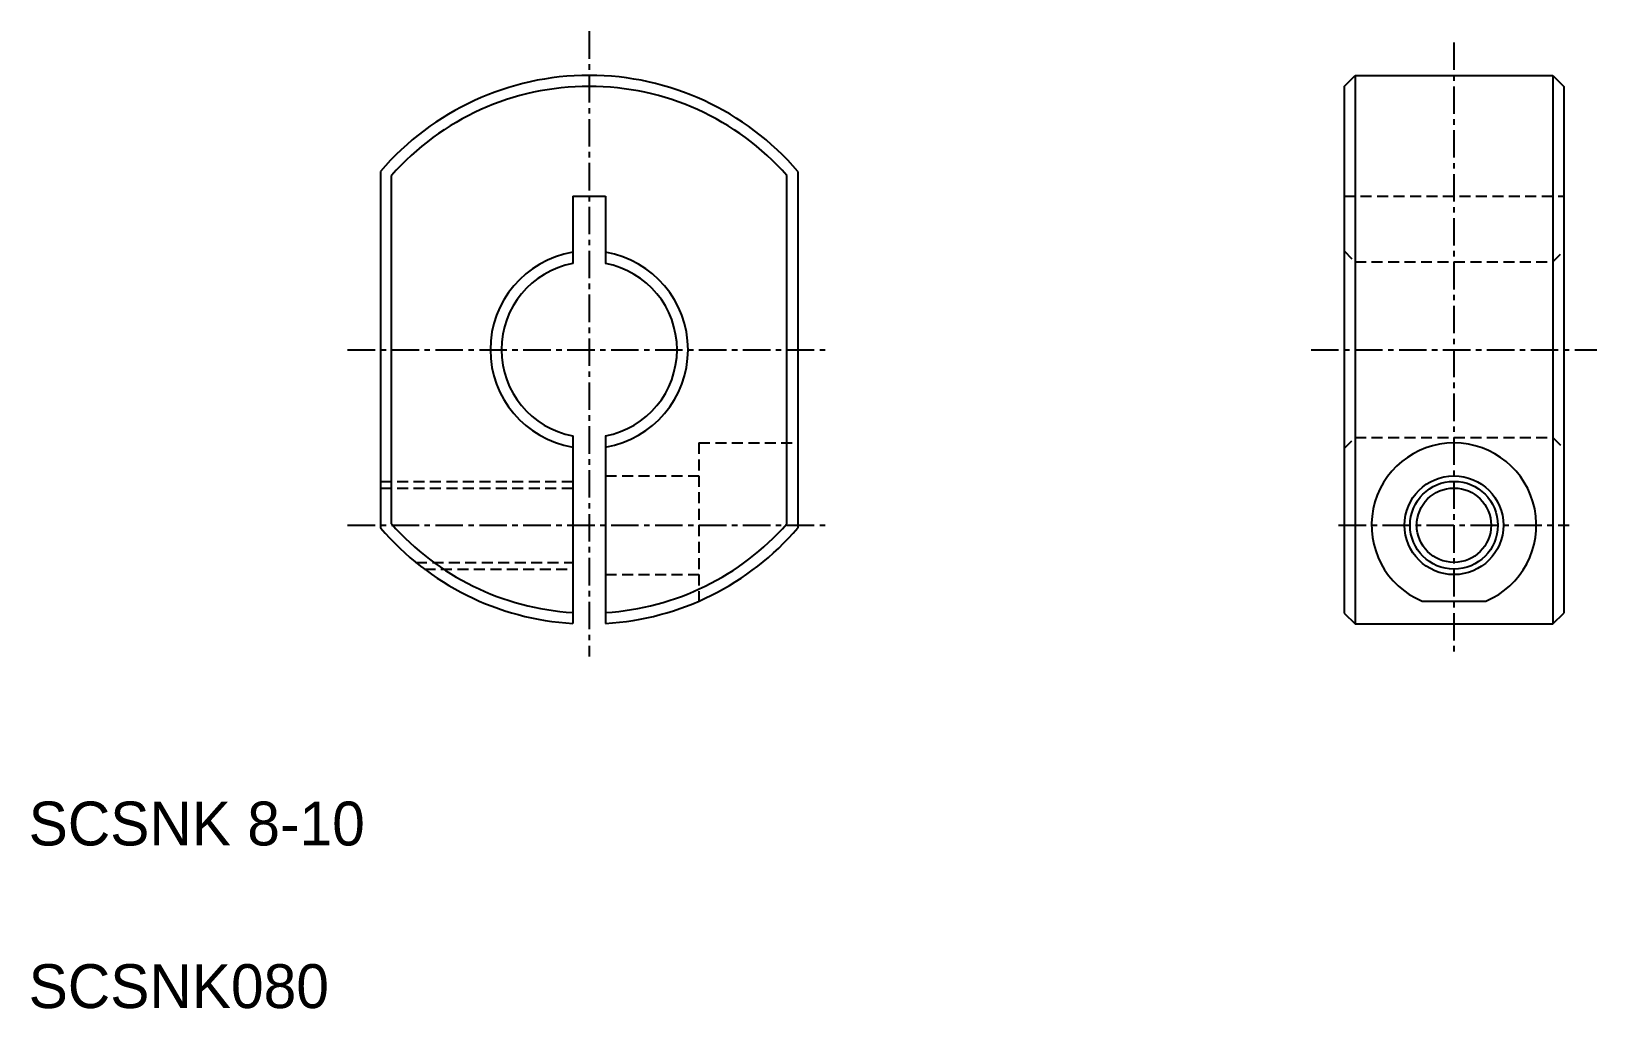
# Model space of a CAD drawing. Extents: x 50.5 to 121.8, y 78.2 to 122.8.
import ezdxf

# ---------------------------------------------------------------- set-up
doc = ezdxf.new("R2010")
doc.units = 0
doc.linetypes.add('CENTER', pattern=[2, 1.25, -0.25, 0.25, -0.25])
doc.linetypes.add('DASHED', pattern=[0.75, 0.5, -0.25])
doc.layers.get('0').update_dxf_attribs({"linetype": 'CONTINUOUS'})
doc.layers.add('CENTER', color=1, linetype='CENTER')

msp = doc.modelspace()

# ---------------------------------------------------------------- linework, layer by layer
at = {"color": 7, "linetype": 'CONTINUOUS'}
for p, q in [((110.318, 120.242), (110.818, 120.742)), ((110.818, 120.742), (119.818, 120.742)), ((110.818, 120.742), (110.818, 95.742)), ((119.818, 120.742), (120.318, 120.242)), ((119.818, 120.742), (119.818, 95.742)), ((110.318, 120.242), (110.318, 96.242)), ((120.318, 120.242), (120.318, 96.242)), ((66.437, 116.366), (66.437, 100.118)), ((85.437, 116.366), (85.437, 100.118)), ((66.937, 100.305), (66.937, 116.18)), ((84.937, 100.305), (84.937, 116.18)), ((75.187, 115.242), (76.687, 115.242)), ((75.187, 115.242), (75.187, 112.171)), ((76.687, 115.242), (76.687, 112.171)), ((75.187, 104.313), (75.187, 95.765)), ((76.687, 104.313), (76.687, 95.765)), ((110.318, 96.242), (110.818, 95.742)), ((113.864, 96.786), (116.773, 96.786)), ((119.818, 95.742), (120.318, 96.242)), ((110.818, 95.742), (119.818, 95.742))]:
    msp.add_line(p, q, dxfattribs=at)
at = {"color": 3, "linetype": 'DASHED'}
for p, q in [((110.318, 115.242), (120.318, 115.242)), ((110.318, 112.742), (110.818, 112.242)), ((119.818, 112.242), (120.318, 112.742)), ((110.818, 112.242), (119.818, 112.242)), ((110.818, 112.242), (110.818, 104.242)), ((119.818, 112.242), (119.818, 104.242)), ((110.318, 103.742), (110.818, 104.242)), ((110.818, 104.242), (119.818, 104.242)), ((119.818, 104.242), (120.318, 103.742)), ((80.937, 103.992), (80.937, 96.786)), ((80.937, 103.992), (85.437, 103.992)), ((66.437, 102.242), (75.187, 102.242)), ((76.687, 102.492), (80.937, 102.492)), ((66.437, 101.936), (75.187, 101.936)), ((68.045, 98.549), (75.187, 98.549)), ((68.437, 98.242), (75.187, 98.242)), ((76.687, 97.992), (80.937, 97.992))]:
    msp.add_line(p, q, dxfattribs=at)
at = {"color": 7, "linetype": 'CONTINUOUS'}
for radius in [2.25, 1.694]:
    msp.add_circle((115.318, 100.242), radius, dxfattribs=at)
at = {"color": 3, "linetype": 'CONTINUOUS'}
msp.add_circle((115.318, 100.242), 2, dxfattribs=at)
at = {"color": 7, "linetype": 'CONTINUOUS'}
for centre, radius, start, end in [((75.937, 108.242), 12.5, 40.5358, 139.4642), ((75.937, 108.242), 12, 41.40962, 138.59038), ((75.937, 108.242), 4.5, 99.59407, 260.40593), ((75.937, 108.242), 4.5, 279.59407, 80.40593), ((75.937, 108.242), 4, 100.80692, 259.19308), ((75.937, 108.242), 4, 280.80692, 79.19308), ((115.318, 100.242), 3.75, 292.82158, 247.17842), ((75.937, 108.242), 12.5, 220.5358, 266.56019), ((75.937, 108.242), 12, 221.40962, 266.41668), ((75.937, 108.242), 12, 273.58332, 318.59038), ((75.937, 108.242), 12.5, 273.43981, 319.4642)]:
    msp.add_arc(centre, radius, start, end, dxfattribs=at)
at = {"layer": 'CENTER', "color": 1, "linetype": 'CENTER'}
for p, q in [((75.937, 122.751), (75.937, 94.265)), ((115.318, 122.242), (115.318, 94.242)), ((64.937, 108.242), (86.937, 108.242)), ((108.818, 108.242), (121.818, 108.242)), ((64.937, 100.242), (86.937, 100.242)), ((110.068, 100.242), (120.568, 100.242))]:
    msp.add_line(p, q, dxfattribs=at)

# ---------------------------------------------------------------- texts
at = {"color": 7, "linetype": 'CONTINUOUS'}
for s, p in [('SCSNK 8-10', (50.41, 85.65)), ('SCSNK080', (50.41, 78.24))]:
    msp.add_text(s, height=2, dxfattribs=at).set_placement(p)

doc.saveas('drawing.dxf')
